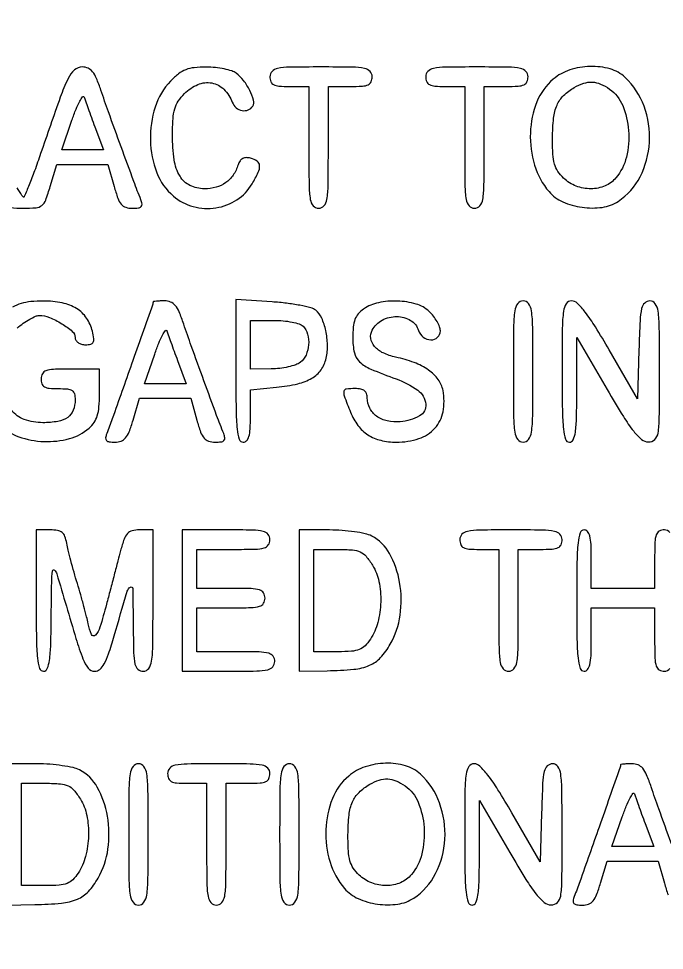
# Model space of a CAD drawing. Extents: x 0 to 1066, y 0 to 761.
# Drawn here: x 912.95 to 924.17, y 352.59 to 368.76 of the extents above; entities that cross this region are included whole.
import ezdxf

# ---------------------------------------------------------------- set-up
doc = ezdxf.new("R2010")
doc.units = 0
doc.header["$MEASUREMENT"] = 0

msp = doc.modelspace()

# ---------------------------------------------------------------- linework, layer by layer
for points in [[(409.06215, 749.15415), (40.8618, 749.132981), (40.8618, 380.65769), (40.8618, 12.1824), (501.2973, 12.1824), (961.7328, 12.1824), (961.7328, 380.646631), (961.7328, 749.110861), (961.41555, 749.1633, 0.040886), (961.153339, 749.184871, 0.000002), (934.190609, 749.194398, 0.000089), (904.448031, 749.199508, 0.000054), (869.1804, 749.195529, -0.000029), (813.61687, 749.186499, -0.000004), (696.10453, 749.175037, -0.000004), (556.774728, 749.163736, -0.000004)], [(915.592429, 367.68092, 0.114205), (915.324561, 367.23054, 0.083506), (915.241634, 366.652564, 0.085163), (915.352164, 366.090094, 0.127519), (915.640603, 365.684027, 0.108551), (915.986466, 365.502535, 0.105254), (916.380605, 365.479943, 0.106878), (916.745022, 365.619373, 0.11522), (917.007718, 365.894112, 0.021165), (917.116399, 366.097261, 0.127063), (917.139565, 366.213849, 0.232712), (917.096827, 366.289558, 0.086167), (916.982343, 366.341743, 0.067058), (916.905489, 366.351155, 0.120753), (916.844362, 366.335391, 0.12276), (916.798109, 366.293409, 0.07065), (916.765301, 366.225211, -0.072622), (916.679176, 366.047971, -0.089596), (916.550695, 365.917059, -0.08774), (916.382231, 365.837538, -0.066597), (916.179387, 365.8104, -0.114856), (915.929275, 365.868622, -0.145297), (915.755722, 366.029008, -0.099183), (915.656115, 366.311934, -0.035212), (915.6258, 366.741869, -0.014703), (915.634129, 367.025043, -0.055361), (915.664025, 367.199821, -0.07729), (915.725479, 367.332312, -0.049247), (915.833455, 367.463945, -0.096703), (916.067025, 367.621212, -0.146157), (916.309027, 367.647824, -0.15206), (916.519232, 367.53771, -0.107279), (916.664738, 367.31205, 0.127947), (916.731011, 367.217926, 0.131147), (916.83416, 367.169114, 0.142401), (916.941476, 367.180066, 0.159485), (917.020619, 367.246852, 0.211029), (917.034763, 367.348973, 0.047286), (916.969219, 367.516549, 0.046742), (916.861102, 367.68871, 0.065556), (916.732931, 367.816959, 0.088545), (916.655829, 367.856919, 0.025252), (916.524736, 367.890536, 0.02458), (916.370306, 367.914094, 0.023821), (916.212678, 367.922709, 0.026305), (916.00263, 367.913119, 0.068477), (915.855786, 367.877966, 0.074054), (915.730648, 367.806392, 0.034872)], [(917.3178, 367.7562, 0.094959), (917.334363, 367.669774, 0.184152), (917.38125, 367.618725, 0.098846), (917.474239, 367.59333, 0.017388), (917.6562, 367.587), (917.9946, 367.587), (917.9946, 366.5295, 0.002827), (917.998331, 365.869541, 0.036854), (918.019134, 365.625338, 0.138781), (918.070394, 365.514868, 0.218517), (918.1638, 365.472, 0.218517), (918.257206, 365.514868, 0.138781), (918.308466, 365.625338, 0.036854), (918.329269, 365.869541, 0.002827), (918.333, 366.5295), (918.333, 367.587), (918.7137, 367.587, 0.013964), (918.923458, 367.592859, 0.090841), (919.025663, 367.61755, 0.188085), (919.076234, 367.668595, 0.102588), (919.0944, 367.7562, 0.193568), (919.057202, 367.848685, 0.15568), (918.962213, 367.900221, 0.043488), (918.753205, 367.921467, 0.003595), (918.2061, 367.9254, 0.003595), (917.658995, 367.921467, 0.043488), (917.449988, 367.900221, 0.15568), (917.354998, 367.848685, 0.193568)], [(920.025, 367.7562, 0.094959), (920.041563, 367.669774, 0.184152), (920.08845, 367.618725, 0.098846), (920.181439, 367.59333, 0.017388), (920.3634, 367.587), (920.7018, 367.587), (920.7018, 366.5295, 0.002827), (920.705531, 365.869541, 0.036854), (920.726334, 365.625338, 0.138781), (920.777594, 365.514868, 0.218517), (920.871, 365.472, 0.218517), (920.964406, 365.514868, 0.138781), (921.015666, 365.625338, 0.036854), (921.036469, 365.869541, 0.002827), (921.0402, 366.5295), (921.0402, 367.587), (921.4209, 367.587, 0.013964), (921.630658, 367.592859, 0.090841), (921.732863, 367.61755, 0.188085), (921.783434, 367.668595, 0.102588), (921.8016, 367.7562, 0.193568), (921.764402, 367.848685, 0.15568), (921.669413, 367.900221, 0.043488), (921.460405, 367.921467, 0.003595), (920.9133, 367.9254, 0.003595), (920.366195, 367.921467, 0.043488), (920.157188, 367.900221, 0.15568), (920.062198, 367.848685, 0.193568)], [(922.239403, 367.713373, 0.123885), (921.956212, 367.320677, 0.085485), (921.842637, 366.781757, 0.082885), (921.915108, 366.219736, 0.104562), (922.166839, 365.761126, 0.111799), (922.404809, 365.584775, 0.06908), (922.741208, 365.489081, 0.069045), (923.091165, 365.488615, 0.111332), (923.369082, 365.592681, 0.131426), (923.749839, 366.01866, 0.103697), (923.910254, 366.618311, 0.101152), (923.81759, 367.244653, 0.118621), (923.486971, 367.744219, 0.118666), (923.227235, 367.890801, 0.075716), (922.881556, 367.934738, 0.073305), (922.526541, 367.873407, 0.095814)], [(923.218497, 367.541639, -0.143223), (923.446198, 367.257323, -0.079931), (923.54866, 366.822153, -0.077332), (923.510465, 366.361018, -0.11509), (923.329196, 366.00075, -0.119537), (923.140784, 365.861195, -0.098447), (922.895127, 365.810552, -0.09388), (922.638677, 365.857262, -0.097006), (922.420403, 365.994347, -0.056872), (922.319483, 366.11344, -0.080028), (922.261587, 366.239796, -0.054705), (922.233763, 366.411524, -0.014142), (922.227291, 366.692297, -0.025001), (922.246355, 367.037155, -0.075567), (922.305782, 367.264138, -0.098225), (922.419237, 367.429005, -0.062967), (922.6053, 367.569419, -0.051006), (922.770066, 367.642758, -0.090781), (922.916714, 367.662795, -0.090761), (923.060971, 367.629581, -0.050966)], [(914.275355, 366.88905), (914.425144, 366.4872), (914.062838, 366.4872), (913.700532, 366.4872), (913.878343, 367.001618, -0.011999), (913.949093, 367.191424, -0.026422), (914.014117, 367.331859, -0.047278), (914.064434, 367.408501, -0.601846), (914.09086, 367.403468, 0.009837), (914.112696, 367.337295, 0.001488), (914.159371, 367.205923, 0.001668), (914.215462, 367.051156, 0.001442)], [(915.287395, 363.84345, -0.084799), (915.280891, 363.805434, -0.000052), (914.91492, 362.766662, -0.000388), (914.579376, 361.816928, -0.009822), (914.482375, 361.55925, 0.060048), (914.462783, 361.485519, 0.230938), (914.477032, 361.441662, 0.170663), (914.525125, 361.417554, 0.031659), (914.625379, 361.4112, 0.086283), (914.733494, 361.429997, 0.134827), (914.810323, 361.483959, 0.082591), (914.872396, 361.59097, 0.018432), (914.939868, 361.7919), (915.052276, 362.1726), (915.497243, 362.1726), (915.942211, 362.1726), (916.0488, 361.7919, 0.017944), (916.114185, 361.58699, 0.087286), (916.174412, 361.481531, 0.141822), (916.251634, 361.429152, 0.078722), (916.364946, 361.4112, 0.029308), (916.470092, 361.417368, 0.166988), (916.519822, 361.441276, 0.236769), (916.534664, 361.485066, 0.061225), (916.51489, 361.55925, -0.006965), (916.392601, 361.875606, -0.001209), (916.171345, 362.47704, -0.001323), (915.951617, 363.083787, -0.005089), (915.819852, 363.46275, 0.017403), (915.741081, 363.6725, 0.074917), (915.672322, 363.786275, 0.125362), (915.592616, 363.844172, 0.094981), (915.486049, 363.8646, 0.00999), (915.409884, 363.863078, 0.016528), (915.345752, 363.858387, 0.010464), (915.294648, 363.851862, 0.371455)], [(916.7256, 362.649026, 0.003177), (916.729921, 361.969044, 0.022367), (916.748918, 361.638654, 0.048715), (916.78478, 361.461302, 0.329705), (916.8525, 361.4112, 0.208378), (916.912843, 361.43749, 0.11961), (916.952331, 361.507927, 0.055661), (916.973706, 361.638999, 0.012613), (916.9794, 361.864664), (916.9794, 362.318128), (917.43435, 362.365083, 0.029754), (917.800121, 362.424988, 0.076952), (918.048188, 362.522757, 0.106873), (918.206228, 362.667632, 0.100256), (918.294812, 362.86812, 0.058942), (918.317783, 363.100686, 0.048856), (918.28874, 363.347941, 0.051542), (918.217441, 363.564871, 0.114883), (918.112997, 363.702457, 0.111025), (918.029535, 363.745019, 0.015594), (917.839566, 363.78735, 0.017167), (917.607929, 363.823244, 0.01383), (917.357035, 363.846328), (916.7256, 363.886851)], [(918.94635, 363.722944, 0.064007), (918.853552, 363.638732, 0.085808), (918.795751, 363.541165, 0.066535), (918.765234, 363.411274, 0.024477), (918.756, 363.222758, 0.055339), (918.784637, 362.964812, 0.149321), (918.874873, 362.806324, 0.090969), (919.068644, 362.680662, 0.013145), (919.510097, 362.510657, -0.070637), (919.884595, 362.314569, -0.215768), (920.024351, 362.071824, -0.299828), (919.916596, 361.867464, -0.104684), (919.582804, 361.76627, -0.073735), (919.356338, 361.780205, -0.104161), (919.172047, 361.861673, -0.119079), (919.052723, 362.000512, -0.118782), (919.0098, 362.178643, 0.082235), (918.997346, 362.253852, 0.147435), (918.961233, 362.304334, 0.119852), (918.897024, 362.332894, 0.045016), (918.7983, 362.3418, 0.028442), (918.643893, 362.33301, 0.327023), (918.601792, 362.294113, 0.139119), (918.608429, 362.214942, 0.005125), (918.718289, 361.932001, 0.065244), (918.847077, 361.702252, 0.088006), (919.020442, 361.539438, 0.085852), (919.24274, 361.443565, 0.059042), (919.515873, 361.4112, 0.079385), (919.905077, 361.473386, 0.130563), (920.182888, 361.654024, 0.137881), (920.325028, 361.940502, 0.093265), (920.325228, 362.307247, 0.114024), (920.241695, 362.498128, 0.079467), (920.07267, 362.662886, 0.063948), (919.823322, 362.7947, 0.038754), (919.502166, 362.887434, -0.060203), (919.285487, 362.960177, -0.103319), (919.134406, 363.075045, -0.141227), (919.070042, 363.213835, -0.162669), (919.094478, 363.357146, -0.149104), (919.268237, 363.530203, -0.123853), (919.522631, 363.592698, -0.133716), (919.761953, 363.5261, -0.183571), (919.899473, 363.352672, 0.153609), (919.981387, 363.236012, 0.157876), (920.114416, 363.188861, 0.194842), (920.230396, 363.232172, 0.210147), (920.2788, 363.342253, 0.093821), (920.265133, 363.414446, 0.037607), (920.221283, 363.50537, 0.035541), (920.157923, 363.598863, 0.037508), (920.082997, 363.680653, 0.118482), (919.85727, 363.809394, 0.061394), (919.534923, 363.861356, 0.060569), (919.202756, 363.833454, 0.10142)], [(921.5478, 362.6379, 0.002322), (921.551389, 361.865038, 0.031956), (921.571867, 361.585687, 0.123223), (921.622678, 361.459309, 0.240299), (921.717, 361.4112, 0.240299), (921.811322, 361.459309, 0.123223), (921.862133, 361.585687, 0.031956), (921.882611, 361.865038, 0.002322), (921.8862, 362.6379, 0.002322), (921.882611, 363.410762, 0.031956), (921.862133, 363.690112, 0.123223), (921.811322, 363.816491, 0.240299), (921.717, 363.8646, 0.240299), (921.622678, 363.816491, 0.123223), (921.571867, 363.690112, 0.031956), (921.551389, 363.410762, 0.002322)], [(922.3938, 362.6379, 0.003213), (922.398128, 361.964379, 0.022561), (922.417138, 361.6368, 0.049302), (922.453053, 361.461077, 0.328801), (922.5207, 361.4112, 0.295501), (922.586072, 361.453531, 0.070336), (922.623806, 361.584231, 0.029944), (922.64384, 361.831794, 0.004715), (922.649437, 362.32065), (922.651274, 363.2301), (923.178187, 362.323957, 0.006242), (923.457561, 361.857024, 0.029041), (923.637282, 361.599737, 0.052989), (923.774526, 361.459238, 0.170079), (923.89545, 361.414507, 0.199339), (924.003731, 361.457273, 0.163117), (924.061425, 361.568706, 0.036571), (924.082504, 361.827581, 0.002034), (924.0858, 362.6379, 0.002367), (924.082169, 363.405072, 0.031318), (924.061784, 363.687383, 0.117824), (924.011977, 363.816077, 0.246563), (923.91956, 363.8646, 0.195513), (923.828755, 363.827682, 0.145553), (923.775452, 363.732256, 0.043894), (923.747939, 363.525993, 0.004128), (923.72921, 363.014718), (923.7051, 362.164836), (923.211917, 363.014718, 0.007787), (922.971838, 363.413983, 0.025041), (922.795001, 363.66861, 0.035073), (922.657147, 363.823518, 0.195814), (922.556267, 363.8646, 0.254619), (922.466261, 363.815588, 0.110911), (922.417751, 363.683758, 0.030502), (922.397487, 363.397586, 0.002427)], [(917.89308, 363.42468, -0.13151), (917.972234, 363.287669, -0.084316), (917.9896, 363.103715, -0.084006), (917.945213, 362.923681, -0.128741), (917.84655, 362.797967, -0.079472), (917.765195, 362.754501, -0.027293), (917.636372, 362.717804, -0.026323), (917.487463, 362.692196, -0.027554), (917.33895, 362.682891), (916.9794, 362.6802), (916.9794, 363.1032), (916.9794, 363.5262), (917.38548, 363.5262, -0.022886), (917.548385, 363.51874, -0.026473), (917.702096, 363.496378, -0.026952), (917.828295, 363.463981, -0.120635)], [(915.713555, 362.82825), (915.863344, 362.4264), (915.501038, 362.4264), (915.138732, 362.4264), (915.316543, 362.940818, -0.011999), (915.387293, 363.130624, -0.026422), (915.452317, 363.271059, -0.047278), (915.502634, 363.347701, -0.601846), (915.52906, 363.342668, 0.009837), (915.550896, 363.276495, 0.001488), (915.597571, 363.145123, 0.001668), (915.653662, 362.990356, 0.001442)], [(913.257, 358.6617, 0.003213), (913.261328, 357.988179, 0.022561), (913.280338, 357.6606, 0.049302), (913.316253, 357.484877, 0.328801), (913.3839, 357.435, 0.305395), (913.450134, 357.479616, 0.062503), (913.488402, 357.623264, 0.027449), (913.51021, 357.89316, 0.004264), (913.519437, 358.42905, -0.002416), (913.526785, 358.972522, -0.029471), (913.542846, 359.179943, -0.603012), (913.574612, 359.191514, -0.138127), (913.615091, 359.127, 0.001112), (913.948607, 358.001384, 0.020238), (914.070204, 357.647251, 0.077221), (914.162419, 357.488177, 0.226588), (914.273737, 357.435, 0.178321), (914.361945, 357.467492, 0.090477), (914.437767, 357.560402, 0.045479), (914.514422, 357.73528, 0.010027), (914.612009, 358.04835, -0.001209), (914.838305, 358.822115, -0.180504), (914.893126, 358.895117, -0.586533), (914.934168, 358.873153, -0.002598), (914.942321, 358.25985, 0.004063), (914.950482, 357.75681, 0.046466), (914.973647, 357.560091, 0.159576), (915.025938, 357.470136, 0.183972), (915.1182, 357.435, 0.240299), (915.212522, 357.483109, 0.123223), (915.263333, 357.609488, 0.031956), (915.283811, 357.888838, 0.002322), (915.2874, 358.6617), (915.2874, 359.8884), (915.052835, 359.8884, 0.057703), (914.922747, 359.873337, 0.150789), (914.842417, 359.826284, 0.102355), (914.784477, 359.729096, 0.018959), (914.72348, 359.52885, 0.000085), (914.676737, 359.351426, 0.000034), (914.61245, 359.107172, 0.000033), (914.543016, 358.84322, 0.000041), (914.478614, 358.59825, -0.009374), (914.365179, 358.197352, -0.115475), (914.286191, 358.060801, -0.538762), (914.219254, 358.072423, -0.053672), (914.160597, 358.25985, 0.012912), (914.133467, 358.380109, 0.003926), (914.086247, 358.560841, 0.003928), (914.030136, 358.762594, 0.004276), (913.972378, 358.9578, -0.00492), (913.914894, 359.153006, -0.004529), (913.859602, 359.354759, -0.004526), (913.813571, 359.535501, -0.014927), (913.787881, 359.65575, 0.043617), (913.754978, 359.775663, 0.134321), (913.706398, 359.843421, 0.130778), (913.629229, 359.878034, 0.040414), (913.501198, 359.8884), (913.257, 359.8884)], [(915.795, 358.6617), (915.795, 357.435), (916.5987, 357.435, 0.004147), (917.089409, 357.43907, 0.047763), (917.280788, 357.460603, 0.16431), (917.368194, 357.512193, 0.179874), (917.4024, 357.6042, 0.157888), (917.37286, 357.695416, 0.176663), (917.29665, 357.746963, 0.055952), (917.131778, 357.769053, 0.005351), (916.7256, 357.7734), (916.0488, 357.7734), (916.0488, 358.1541), (916.0488, 358.5348), (916.641, 358.5348, 0.006583), (916.990892, 358.539407, 0.063075), (917.138025, 358.561993, 0.183695), (917.20687, 358.613426, 0.142406), (917.2332, 358.704, 0.142406), (917.20687, 358.794574, 0.183695), (917.138025, 358.846007, 0.063075), (916.990892, 358.868593, 0.006583), (916.641, 358.8732), (916.0488, 358.8732), (916.0488, 359.2116), (916.0488, 359.55), (916.6833, 359.55, 0.005909), (917.061326, 359.554467, 0.059311), (917.217338, 359.57679, 0.180365), (917.289856, 359.628288, 0.150217), (917.3178, 359.7192, 0.17273), (917.285127, 359.810957, 0.168559), (917.201475, 359.86255, 0.050222), (917.018922, 359.884249, 0.004487), (916.5564, 359.8884), (915.795, 359.8884)], [(917.8254, 358.6617), (917.8254, 357.435), (918.31185, 357.443433, 0.018847), (918.77482, 357.468933, 0.076273), (919.048229, 357.537281, 0.107083), (919.239418, 357.671069, 0.057946), (919.409622, 357.903964, 0.09461), (919.580613, 358.408618, 0.077415), (919.571201, 358.979231, 0.083451), (919.395567, 359.479665, 0.148656), (919.085384, 359.781403, 0.065462), (918.97304, 359.821866, 0.01784), (918.787059, 359.855574, 0.017725), (918.571431, 359.878991, 0.017594), (918.35415, 359.887153), (917.8254, 359.8884)], [(920.6172, 359.7192, 0.094959), (920.633763, 359.632774, 0.184152), (920.68065, 359.581725, 0.098846), (920.773639, 359.55633, 0.017388), (920.9556, 359.55), (921.294, 359.55), (921.294, 358.4925, 0.002827), (921.297731, 357.832541, 0.036854), (921.318534, 357.588337, 0.138781), (921.369794, 357.477868, 0.218517), (921.4632, 357.435, 0.218517), (921.556606, 357.477868, 0.138781), (921.607866, 357.588337, 0.036854), (921.628669, 357.832541, 0.002827), (921.6324, 358.4925), (921.6324, 359.55), (922.0131, 359.55, 0.013964), (922.222858, 359.555859, 0.090841), (922.325063, 359.58055, 0.188085), (922.375634, 359.631595, 0.102588), (922.3938, 359.7192, 0.193568), (922.356602, 359.811685, 0.15568), (922.261613, 359.863221, 0.043488), (922.052605, 359.884467, 0.003595), (921.5055, 359.8884, 0.003595), (920.958395, 359.884467, 0.043488), (920.749388, 359.863221, 0.15568), (920.654398, 359.811685, 0.193568)], [(919.100353, 359.27505, -0.090931), (919.212674, 358.993331, -0.056823), (919.242735, 358.638409, -0.056208), (919.191825, 358.280588, -0.081785), (919.06303, 357.989709, -0.053857), (918.969767, 357.876166, -0.102503), (918.870765, 357.812535, -0.073821), (918.733088, 357.781809, -0.018052), (918.50025, 357.7734), (918.0792, 357.7734), (918.0792, 358.6617), (918.0792, 359.55), (918.503443, 359.55, -0.017821), (918.753418, 359.541088, -0.090339), (918.887917, 359.506535, -0.111314), (918.987676, 359.430166, -0.033754)], [(912.7494, 354.6009), (912.7494, 353.3742), (913.23585, 353.382633, 0.018847), (913.69882, 353.408133, 0.076273), (913.972229, 353.476481, 0.107083), (914.163418, 353.610269, 0.057946), (914.333622, 353.843164, 0.09461), (914.504613, 354.347818, 0.077415), (914.495201, 354.918431, 0.083451), (914.319567, 355.418865, 0.148656), (914.009384, 355.720603, 0.065462), (913.89704, 355.761066, 0.01784), (913.711059, 355.794774, 0.017725), (913.495431, 355.818191, 0.017594), (913.27815, 355.826353), (912.7494, 355.8276)], [(914.8644, 354.6009, 0.002322), (914.867989, 353.828038, 0.031956), (914.888467, 353.548688, 0.123223), (914.939278, 353.422309, 0.240299), (915.0336, 353.3742, 0.240299), (915.127922, 353.422309, 0.123223), (915.178733, 353.548688, 0.031956), (915.199211, 353.828038, 0.002322), (915.2028, 354.6009, 0.002322), (915.199211, 355.373762, 0.031956), (915.178733, 355.653112, 0.123223), (915.127922, 355.779491, 0.240299), (915.0336, 355.8276, 0.240299), (914.939278, 355.779491, 0.123223), (914.888467, 355.653112, 0.031956), (914.867989, 355.373762, 0.002322)], [(915.5412, 355.6584, 0.094959), (915.557763, 355.571974, 0.184152), (915.60465, 355.520925, 0.098846), (915.697639, 355.49553, 0.017388), (915.8796, 355.4892), (916.218, 355.4892), (916.218, 354.4317, 0.002827), (916.221731, 353.771741, 0.036854), (916.242534, 353.527537, 0.138781), (916.293794, 353.417068, 0.218517), (916.3872, 353.3742, 0.218517), (916.480606, 353.417068, 0.138781), (916.531866, 353.527537, 0.036854), (916.552669, 353.771741, 0.002827), (916.5564, 354.4317), (916.5564, 355.4892), (916.9371, 355.4892, 0.013964), (917.146858, 355.495059, 0.090841), (917.249063, 355.51975, 0.188085), (917.299634, 355.570795, 0.102588), (917.3178, 355.6584, 0.193568), (917.280602, 355.750885, 0.15568), (917.185613, 355.802421, 0.043488), (916.976605, 355.823667, 0.003595), (916.4295, 355.8276, 0.003595), (915.882395, 355.823667, 0.043488), (915.673388, 355.802421, 0.15568), (915.578398, 355.750885, 0.193568)], [(917.487, 354.6009, 0.002322), (917.490589, 353.828038, 0.031956), (917.511067, 353.548688, 0.123223), (917.561878, 353.422309, 0.240299), (917.6562, 353.3742, 0.240299), (917.750522, 353.422309, 0.123223), (917.801333, 353.548688, 0.031956), (917.821811, 353.828038, 0.002322), (917.8254, 354.6009, 0.002322), (917.821811, 355.373762, 0.031956), (917.801333, 355.653112, 0.123223), (917.750522, 355.779491, 0.240299), (917.6562, 355.8276, 0.240299), (917.561878, 355.779491, 0.123223), (917.511067, 355.653112, 0.031956), (917.490589, 355.373762, 0.002322)], [(918.686203, 355.615573, 0.123885), (918.403012, 355.222877, 0.085485), (918.289437, 354.683957, 0.082885), (918.361908, 354.121936, 0.104562), (918.613639, 353.663326, 0.111799), (918.851609, 353.486975, 0.06908), (919.188008, 353.391281, 0.069045), (919.537965, 353.390815, 0.111332), (919.815882, 353.494881, 0.131426), (920.196639, 353.92086, 0.103697), (920.357054, 354.520511, 0.101152), (920.26439, 355.146853, 0.118621), (919.933771, 355.646419, 0.118666), (919.674035, 355.793001, 0.075716), (919.328356, 355.836938, 0.073305), (918.973341, 355.775607, 0.095814)], [(920.7018, 354.6009, 0.003213), (920.706128, 353.927379, 0.022561), (920.725138, 353.5998, 0.049302), (920.761053, 353.424077, 0.328801), (920.8287, 353.3742, 0.295501), (920.894072, 353.416531, 0.070336), (920.931806, 353.547231, 0.029944), (920.95184, 353.794794, 0.004715), (920.957437, 354.28365), (920.959274, 355.1931), (921.486187, 354.286957, 0.006242), (921.765561, 353.820024, 0.029041), (921.945282, 353.562737, 0.052989), (922.082526, 353.422238, 0.170079), (922.20345, 353.377507, 0.199339), (922.311731, 353.420273, 0.163117), (922.369425, 353.531706, 0.036571), (922.390504, 353.790581, 0.002034), (922.3938, 354.6009, 0.002367), (922.390169, 355.368072, 0.031318), (922.369784, 355.650383, 0.117824), (922.319977, 355.779077, 0.246563), (922.22756, 355.8276, 0.195513), (922.136755, 355.790682, 0.145553), (922.083452, 355.695256, 0.043894), (922.055939, 355.488993, 0.004128), (922.03721, 354.977718), (922.0131, 354.127836), (921.519917, 354.977718, 0.007787), (921.279838, 355.376983, 0.025041), (921.103001, 355.63161, 0.035073), (920.965147, 355.786518, 0.195814), (920.864267, 355.8276, 0.254619), (920.774261, 355.778588, 0.110911), (920.725751, 355.646758, 0.030502), (920.705487, 355.360586, 0.002427)], [(919.665297, 355.443839, -0.143223), (919.892998, 355.159523, -0.079931), (919.99546, 354.724353, -0.077332), (919.957265, 354.263218, -0.11509), (919.775996, 353.90295, -0.119537), (919.587584, 353.763395, -0.098447), (919.341927, 353.712752, -0.09388), (919.085477, 353.759462, -0.097006), (918.867203, 353.896547, -0.056872), (918.766283, 354.01564, -0.080028), (918.708387, 354.141996, -0.054705), (918.680563, 354.313724, -0.014142), (918.674091, 354.594497, -0.025001), (918.693155, 354.939355, -0.075567), (918.752582, 355.166338, -0.098225), (918.866037, 355.331205, -0.062967), (919.0521, 355.471619, -0.051006), (919.216866, 355.544958, -0.090781), (919.363514, 355.564995, -0.090761), (919.507771, 355.531781, -0.050966)], [(914.024353, 355.21425, -0.090931), (914.136674, 354.932531, -0.056823), (914.166735, 354.577609, -0.056208), (914.115825, 354.219788, -0.081785), (913.98703, 353.928909, -0.053857), (913.893767, 353.815366, -0.102503), (913.794765, 353.751735, -0.073821), (913.657088, 353.721009, -0.018052), (913.42425, 353.7126), (913.0032, 353.7126), (913.0032, 354.6009), (913.0032, 355.4892), (913.427443, 355.4892, -0.017821), (913.677418, 355.480288, -0.090339), (913.811917, 355.445735, -0.111314), (913.911676, 355.369366, -0.033754)], [(923.835155, 354.79125), (923.984944, 354.3894), (923.622638, 354.3894), (923.260332, 354.3894), (923.438143, 354.903818, -0.011999), (923.508893, 355.093624, -0.026422), (923.573917, 355.234059, -0.047278), (923.624234, 355.310701, -0.601846), (923.65066, 355.305668, 0.009837), (923.672496, 355.239495, 0.001488), (923.719171, 355.108123, 0.001668), (923.775262, 354.953356, 0.001442)]]:
    msp.add_lwpolyline(points, format="xyb", close=True)
for points in [[(479.458836, 95.240684, -0.000004), (502.524384, 95.211821, -0.198594)], [(710.559243, 95.267872, -0.000023), (733.258836, 95.240684, -0.000004), (756.324384, 95.211821, -0.198594)], [(542.992229, 95.24091, -0.000004), (565.972908, 95.212432, -0.198597)], [(606.442229, 95.24091, -0.000004), (629.422908, 95.212432, -0.198597)], [(669.892229, 95.24091, -0.000004), (692.872908, 95.212432, -0.198597)], [(912.811022, 365.483117, 0.025512), (913.02875, 365.472, 0.021096), (913.255525, 365.481572, 0.149451), (913.356624, 365.522079, 0.135926), (913.42257, 365.613904, 0.01638), (913.501668, 365.8527), (913.614076, 366.2334), (914.059043, 366.2334), (914.504011, 366.2334), (914.6106, 365.8527, 0.017944), (914.675985, 365.64779, 0.087286), (914.736212, 365.542331, 0.141822), (914.813434, 365.489952, 0.078722), (914.926746, 365.472, 0.029308), (915.031892, 365.478168, 0.166988), (915.081622, 365.502076, 0.236769), (915.096464, 365.545866, 0.061225), (915.07669, 365.62005, -0.006965), (914.954401, 365.936406, -0.001209), (914.733145, 366.53784, -0.001323), (914.513417, 367.144587, -0.005089), (914.381652, 367.52355, 0.017956), (914.304684, 367.727814, 0.070049), (914.235908, 367.843564, 0.117315), (914.158369, 367.903896, 0.107327), (914.059342, 367.9254, 0.183656), (913.922245, 367.873285, 0.099213), (913.811936, 367.727118, 0.027517), (913.675674, 367.399075, 0.001772), (913.335101, 366.42116, -0.004873), (913.228992, 366.122458, -0.008436), (913.134221, 365.876621, -0.003164), (913.050588, 365.673825, -0.532977), (913.030852, 365.669948, -0.054595), (913.009189, 365.69694, -0.001377), (912.925091, 365.829752, -0.002934)], [(912.925091, 363.39178, -0.021479), (913.033886, 363.475617, -0.024071), (913.145526, 363.546463, -0.024321), (913.245391, 363.597028, -0.105406), (913.309992, 363.6108, -0.095864), (913.487327, 363.576484, -0.042073), (913.701896, 363.468465, -0.039621), (913.884319, 363.335547, -0.218876), (913.9338, 363.227927, 0.137225), (913.947337, 363.179532, 0.104143), (913.985196, 363.139139, 0.087371), (914.042739, 363.112335, 0.065501), (914.112171, 363.1032, 0.051376), (914.205148, 363.112779, 0.224479), (914.248099, 363.145225, 0.158116), (914.25878, 363.207988, 0.023398), (914.233942, 363.33585, 0.090086), (914.131694, 363.56584, 0.105062), (913.959233, 363.730882, 0.089301), (913.71068, 363.828988, 0.048933), (913.3839, 363.861781, 0.02471), (913.164434, 363.851418, 0.049497), (912.994312, 363.817729, 0.05494), (912.845839, 363.754221, 0.038421)], [(912.62556, 361.711931, 0.112618), (912.954024, 361.505494, 0.075265), (913.392135, 361.422795, 0.075304), (913.834852, 361.473485, 0.113008), (914.176723, 361.655566, 0.065979), (914.264555, 361.754789, 0.074329), (914.319272, 361.869691, 0.054743), (914.348167, 362.022684, 0.019325), (914.3568, 362.245973), (914.3568, 362.6802), (913.8492, 362.6802, 0.008455), (913.555502, 362.675233, 0.072107), (913.4262, 362.652, 0.188641), (913.364668, 362.600732, 0.12648), (913.3416, 362.511, 0.087745), (913.356599, 362.426192, 0.177212), (913.399763, 362.375036, 0.10769), (913.483366, 362.348753, 0.022514), (913.6377, 362.3418, -0.021714), (913.799785, 362.334758, -0.124268), (913.880465, 362.306751, -0.187079), (913.920895, 362.250064, -0.062494), (913.9338, 362.14722, -0.091498), (913.900163, 361.964947, -0.148314), (913.804374, 361.841386, -0.113347), (913.634288, 361.771247, -0.041372), (913.37312, 361.7496, -0.086758), (913.050534, 361.805999, -0.145015), (912.830323, 361.967975, -0.116882)], [(924.264722, 359.840291, 0.240299), (924.1704, 359.8884, 0.12648), (924.080668, 359.865332, 0.188641), (924.0294, 359.8038, 0.072107), (924.006167, 359.674498, 0.008455), (924.0012, 359.3808), (924.0012, 358.8732), (923.4513, 358.8732), (922.9014, 358.8732), (922.9014, 359.3808, 0.010614), (922.895947, 359.637641, 0.050675), (922.874963, 359.78265, 0.113455), (922.835668, 359.85983, 0.222027), (922.7745, 359.8884, 0.328801), (922.706853, 359.838523, 0.049302), (922.670938, 359.6628, 0.022561), (922.651928, 359.335221, 0.003213), (922.6476, 358.6617, 0.003213), (922.651928, 357.988179, 0.022561), (922.670938, 357.6606, 0.049302), (922.706853, 357.484877, 0.328801), (922.7745, 357.435, 0.232029), (922.836237, 357.46528, 0.108427), (922.875369, 357.5478, 0.047315), (922.896101, 357.703657, 0.00942), (922.9014, 357.9849), (922.9014, 358.5348), (923.4513, 358.5348), (924.0012, 358.5348), (924.0012, 357.9849, 0.007414), (924.005971, 357.66312, 0.067313), (924.028858, 357.524887, 0.186514), (924.080213, 357.459704, 0.134481), (924.1704, 357.435, 0.240299), (924.264722, 357.483109, 0.123223)], [(924.292945, 354.44004, -0.001323), (924.073217, 355.046787, -0.005089), (923.941452, 355.42575, 0.017403), (923.862681, 355.6355, 0.074917), (923.793922, 355.749275, 0.125362), (923.714216, 355.807172, 0.094981), (923.607649, 355.8276, 0.00999), (923.531484, 355.826078, 0.016528), (923.467352, 355.821387, 0.010464), (923.416248, 355.814862, 0.371455), (923.408995, 355.80645, -0.084799), (923.402491, 355.768434, -0.000052), (923.03652, 354.729662, -0.000388), (922.700976, 353.779928, -0.009822), (922.603975, 353.52225, 0.060048), (922.584383, 353.448519, 0.230938), (922.598632, 353.404662, 0.170663), (922.646725, 353.380554, 0.031659), (922.746979, 353.3742, 0.086283), (922.855094, 353.392997, 0.134827), (922.931923, 353.446959, 0.082591), (922.993996, 353.55397, 0.018432), (923.061468, 353.7549), (923.173876, 354.1356), (923.618843, 354.1356), (924.063811, 354.1356), (924.1704, 353.7549, 0.017944), (924.235785, 353.54999, 0.087286)]]:
    msp.add_lwpolyline(points, format="xyb")

doc.saveas('drawing.dxf')
